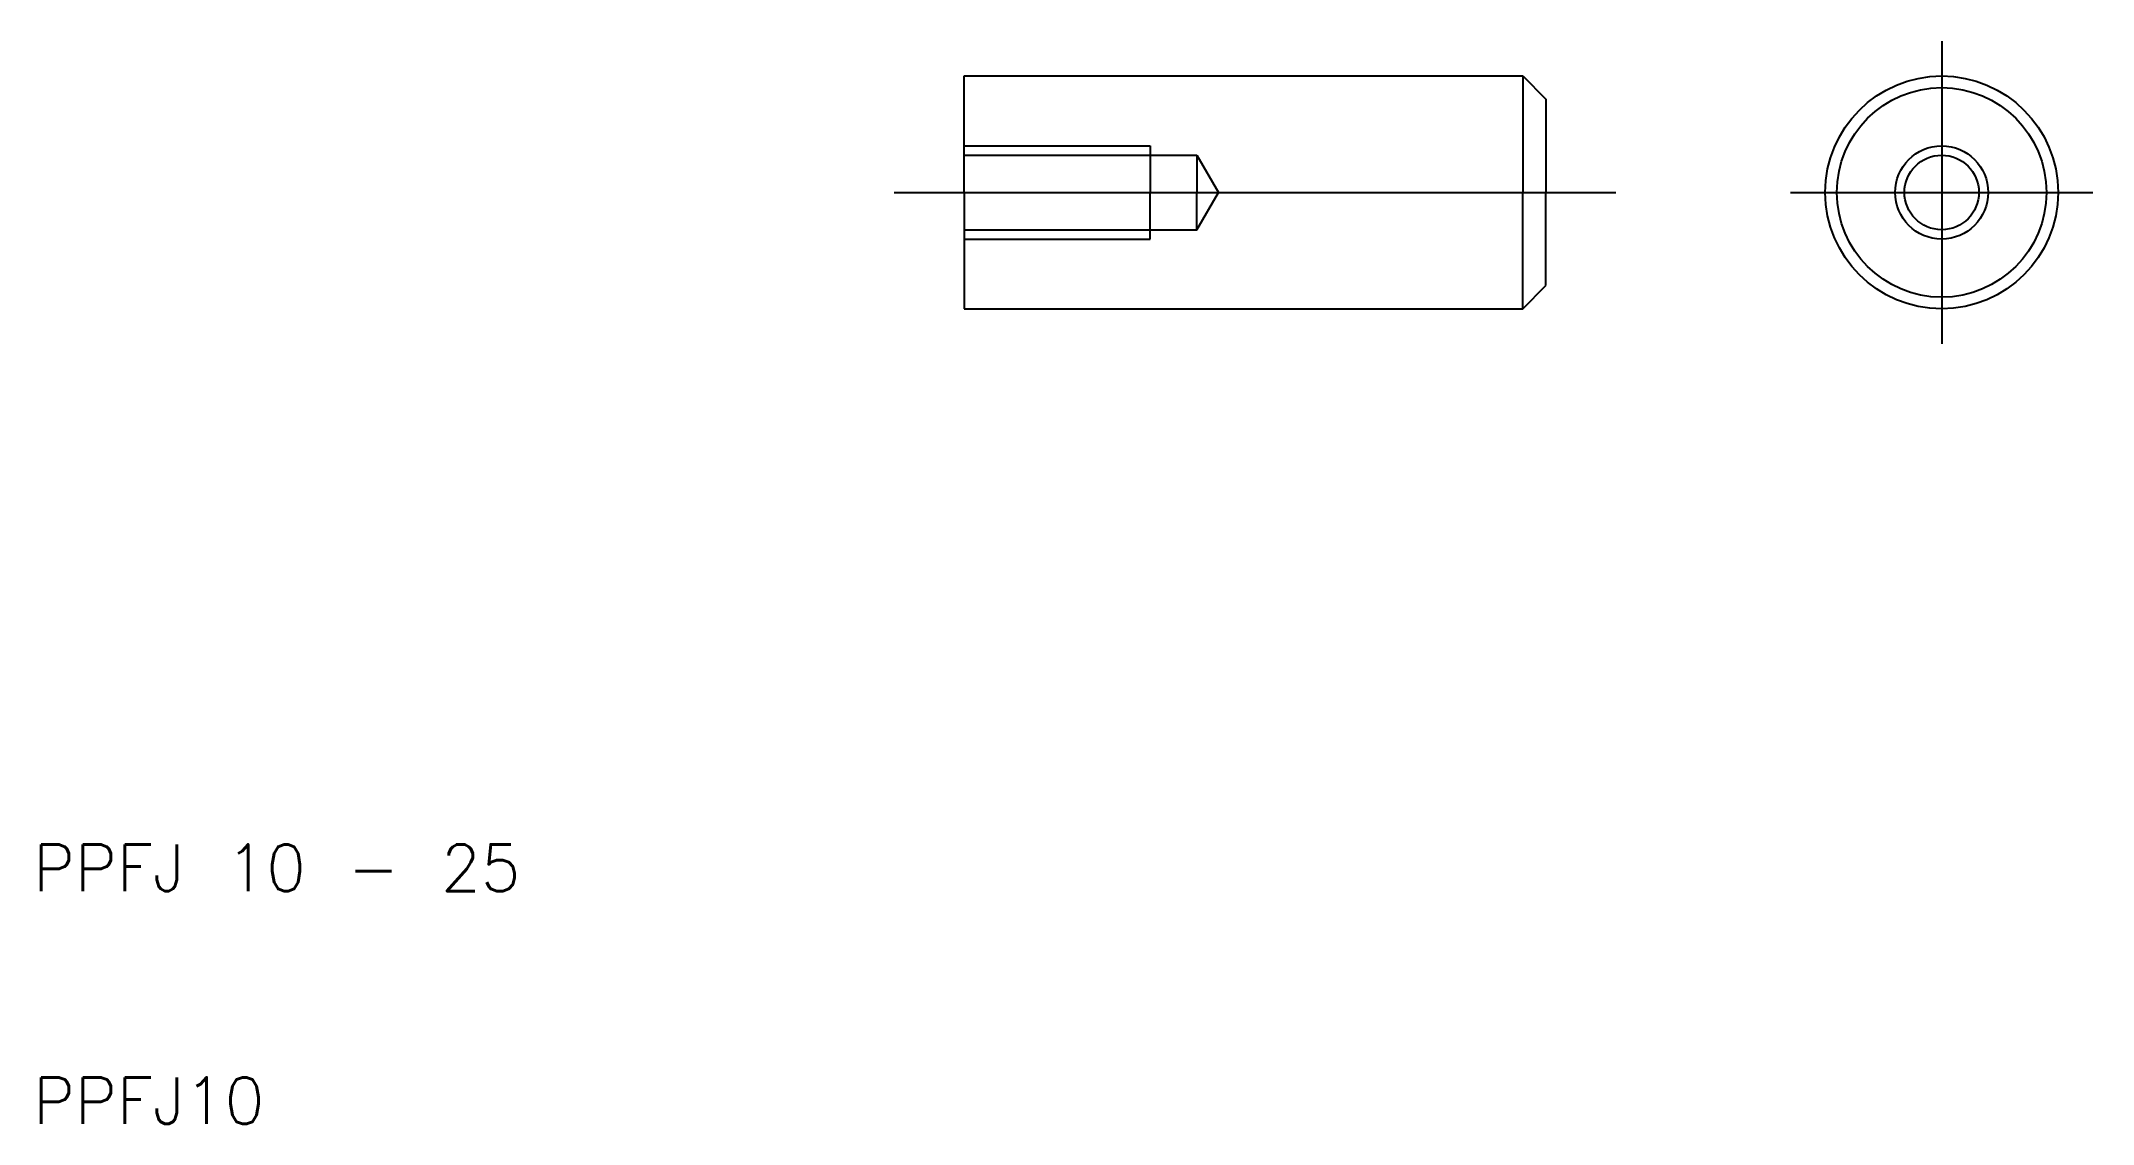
# Model space of a CAD drawing. Extents: x 10.3 to 98.5, y 10 to 56.5.
import ezdxf

# ---------------------------------------------------------------- set-up
doc = ezdxf.new("R2010")
doc.units = 0
doc.linetypes.add('CENTER', pattern=[50.8, 31.75, -6.35, 6.35, -6.35])
doc.linetypes.add('DASHED', pattern=[19.05, 12.7, -6.35])
doc.layers.get('0').update_dxf_attribs({"linetype": 'CONTINUOUS'})
doc.layers.add('CENTER', color=1, linetype='CENTER')
doc.styles.get("Standard").update_dxf_attribs({"font": 'txt.shx'})

msp = doc.modelspace()

# ---------------------------------------------------------------- linework, layer by layer
for p, q in [((50, 55), (74, 55)), ((50, 50), (50, 55)), ((74, 55), (74, 50)), ((74, 55), (75, 54)), ((75, 54), (75, 50)), ((50, 50), (50, 45)), ((74, 45), (74, 50)), ((75, 46), (75, 50)), ((74, 45), (75, 46)), ((50, 45), (74, 45))]:
    msp.add_line(p, q)
at = {"color": 3, "linetype": 'DASHED'}
for p, q in [((50, 52), (58, 52)), ((50, 51.6), (60, 51.6)), ((58, 52), (58, 50)), ((60, 51.6), (60.924, 50)), ((60, 51.6), (60, 50)), ((58, 48), (58, 50)), ((60, 48.4), (60, 50)), ((60, 48.4), (60.924, 50)), ((50, 48.4), (60, 48.4)), ((50, 48), (58, 48))]:
    msp.add_line(p, q, dxfattribs=at)
for radius in [5, 4.5]:
    msp.add_circle((92, 50), radius)
for radius in [2, 1.6]:
    msp.add_circle((92, 50), radius, dxfattribs=at)
at = {"layer": 'CENTER'}
for p, q in [((92, 56.5), (92, 43.5)), ((47, 50), (78, 50)), ((85.5, 50), (98.5, 50))]:
    msp.add_line(p, q, dxfattribs=at)

# ---------------------------------------------------------------- texts
for s, p in [('PPFJ 10 - 25', (10, 20)), ('PPFJ10', (10, 10))]:
    msp.add_text(s, height=2).set_placement(p)

doc.saveas('drawing.dxf')
